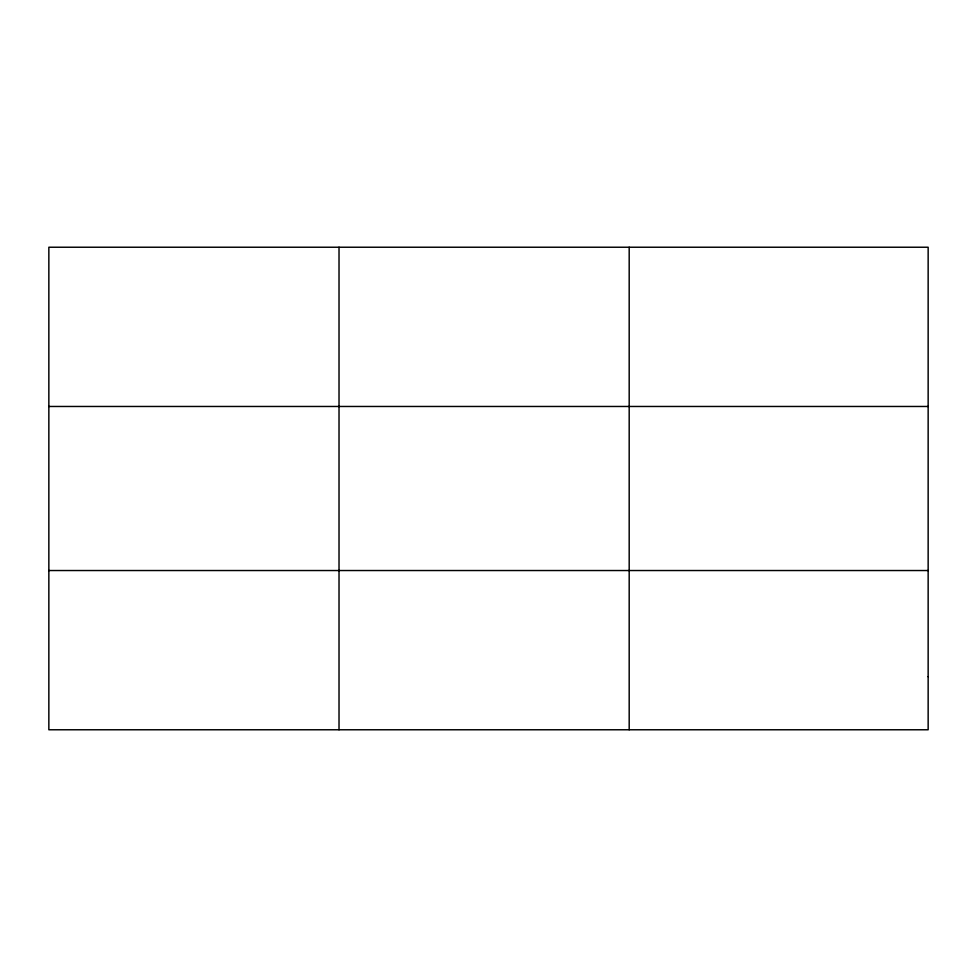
<?xml version="1.0" encoding="UTF-8"?>
<svg xmlns="http://www.w3.org/2000/svg" width="977" height="977" viewBox="0 0 977 977"><rect width="100%" height="100%" fill="white"/><g stroke="black" fill="none" stroke-linecap="round" stroke-linejoin="round"><path stroke-width="1.47" d="M339.019 247.23L339.019 729.77M629.188 247.23L629.188 729.77M48.85 406.469L928.15 406.469M48.85 570.531L928.15 570.531M928.15 676.695L928.15 729.77L48.85 729.77L48.85 247.23L928.15 247.23L928.15 676.695"/></g></svg>
